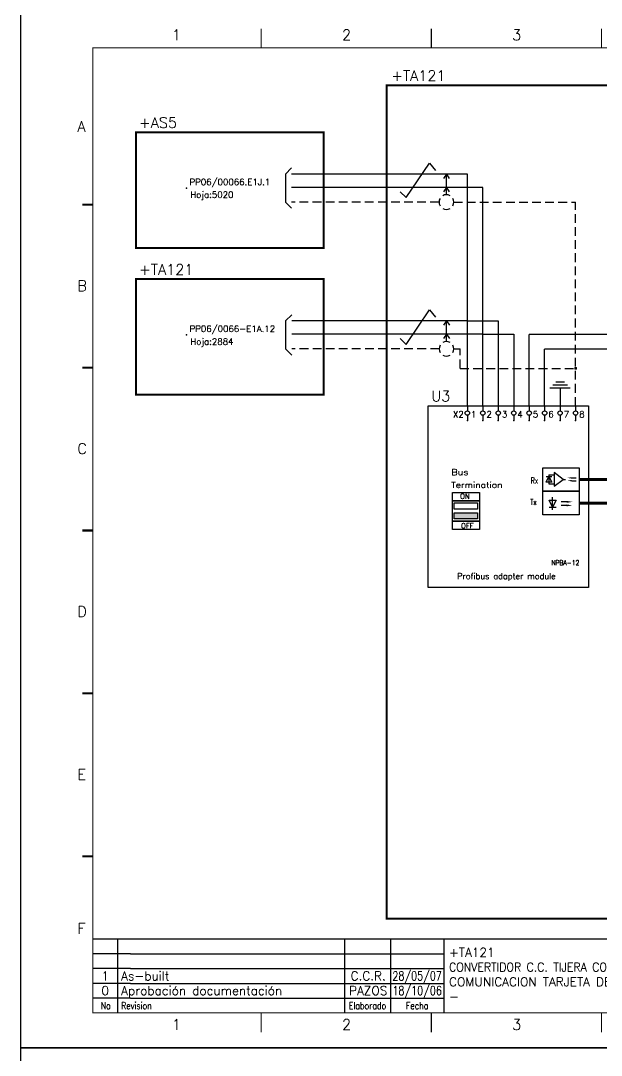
# Model space of a CAD drawing. Extents: x 3 to 423, y -4757 to 292.
# Drawn here: x 2.6 to 169.1, y -2086.4 to -1789.4 of the extents above; entities that cross this region are included whole.
import ezdxf
from ezdxf.enums import TextEntityAlignment as Align

# ---------------------------------------------------------------- set-up
doc = ezdxf.new("R2010")
doc.units = 0
doc.header["$LTSCALE"] = 10
doc.header["$MEASUREMENT"] = 0
doc.linetypes.add('DASHDOT', pattern=[1, 0.5, -0.25, 0, -0.25])
doc.linetypes.add('HIDDEN', pattern=[0.375, 0.25, -0.125])
doc.layers.get('0').update_dxf_attribs({"linetype": 'CONTINUOUS'})
for name, color, linetype in [('1', 7, 'CONTINUOUS'), ('10', 5, 'CONTINUOUS'), ('102', 7, 'CONTINUOUS'), ('2', 7, 'CONTINUOUS'), ('25', 3, 'CONTINUOUS'), ('35', 2, 'CONTINUOUS'), ('8', 1, 'CONTINUOUS'), ('9', 6, 'CONTINUOUS'), ('DIBUJO', 7, 'CONTINUOUS'), ('NODE', 7, 'CONTINUOUS')]:
    doc.layers.add(name, color=color, linetype=linetype)
doc.styles.add('ABBSTYLE', font='ROMANS.SHX', dxfattribs={"width": 0.8})
doc.styles.add('HELVETICA', font='HELV.SHX')
doc.styles.add('LABEL', font='SIMPLEX', dxfattribs={"width": 0.8, "height": 4})
doc.styles.add('ROMANS', font='romans')
doc.styles.get("Standard").update_dxf_attribs({"font": 'simplex'})

# ---------------------------------------------------------------- blocks, each defined once
blk = doc.blocks.new('NOD', base_point=(237.5, 170))
at = {"layer": 'NODE'}
blk.add_point((237.5, 170), dxfattribs=at)
blk = doc.blocks.new('$021501')
at = {"layer": '2'}
for p, q in [((0, -6), (0, 0)), ((-3.5, -6), (3.5, -6)), ((-2.5, -7), (2.5, -7)), ((-1.5, -8), (1.5, -8))]:
    blk.add_line(p, q, dxfattribs=at)
blk.add_blockref('NOD', (0, 0), dxfattribs=at)
blk = doc.blocks.new('$$PLD12C')
for p, q in [((0, 2.499999999999972), (0, 0.75)), ((0, -0.75), (0, -2.500000000000028))]:
    blk.add_line(p, q)
at = {"layer": '2'}
blk.add_circle((0, 0), 0.75, dxfattribs=at)
for p in [(0, 2.499999999999972), (0, -2.500000000000028)]:
    blk.add_blockref('NOD', p, dxfattribs=at)
at = {"layer": '8'}
blk.add_attdef('*A', (1.25, -1.5), '', height=2.15, dxfattribs=at)
at = {"layer": '9'}
blk.add_attdef('ID', text='', height=2.15, dxfattribs=at).set_placement((-1.25, -1.5), align=Align.RIGHT)
blk = doc.blocks.new('$030107')
at = {"layer": '102'}
for centre, start, end in [((0, 0), 150.0000000000002, 209.9999999999999), ((0, 0), 60.00000000000018, 119.9999999999999), ((0, 0), 330.0000000000002, 29.99999999999989), ((0, -2.842170943040401e-14), 240.0000000000001, 299.9999999999998)]:
    blk.add_arc(centre, 2.500000000000008, start, end, dxfattribs=at)
blk = doc.blocks.new('$PP313')
at = {"layer": '2'}
blk.add_blockref('NOD', (0, 0), dxfattribs=at)
at = {"layer": '8'}
blk.add_attdef('1A', (1, -3.324999999999989), '', height=2.15, dxfattribs=at)
at = {"layer": '9'}
blk.add_attdef('ID', (1, 1), '', height=2.15, dxfattribs=at)
blk = doc.blocks.new('newcajec')
at = {"layer": '1'}
for p, q in [((179.4, 20.84999999999999), (0.1303441721052074, 20.84999999999999)), ((7, 20.84999999999999), (7, 0)), ((71, 20.84999999999999), (71, 0)), ((84, 20.84999999999999), (84, 0.08964143426294768)), ((99, 20.84999999999999), (99, 0)), ((215.2, 20.79999999999999), (215.2, 0)), ((184.6434108527132, 20.17582254554676), (184.806079472624, 20.01315011347727)), ((184.806079472624, 20.01315011347727), (185.1814685954953, 20.25090212957883)), ((10.6, 16.64), (0, 16.64)), ((10.6, 16.64), (99.00000000000001, 16.64)), ((10.6, 12.48), (0, 12.48)), ((10.6, 12.48), (99.00000000000001, 12.48)), ((179.4, 13.86666666), (215.2, 13.86666666)), ((368, 14.06084184883153), (368, 0)), ((10.6, 8.32), (0, 8.32)), ((10.6, 8.32), (99.00000000000001, 8.32)), ((179.4, 6.93333333), (267.6330803594942, 6.93333333)), ((267.6330803594942, 6.93333333), (302.5, 6.93333333)), ((270.6330803594942, 6.908826233307309), (270.6330803594942, 0)), ((282.0665401797471, 6.93333333), (282.0665401797471, 0)), ((368, 6.93333333), (383, 6.93333333)), ((10.6, 4.16), (0, 4.16)), ((10.6, 4.16), (99.00000000000001, 4.16))]:
    blk.add_line(p, q, dxfattribs=at)
for points in [[(47.50000000000003, 272.5, 0.3, 0.3, 0), (47.50000000000003, 277.9125820568927, 0.3, 0.3, 0)], [(95.50000000000003, 272.5, 0.3, 0.3, 0), (95.50000000000003, 277.9125820568927, 0.3, 0.3, 0)], [(143.5000000000001, 272.5, 0.3, 0.3, 0), (143.5000000000001, 277.9125820568927, 0.3, 0.3, 0)], [(191.5000000000001, 272.5, 0.3, 0.3, 0), (191.5000000000001, 277.9125820568927, 0.3, 0.3, 0)], [(239.5000000000001, 272.5, 0.3, 0.3, 0), (239.5000000000001, 277.9125820568927, 0.3, 0.3, 0)], [(287.5000000000001, 272.5, 0.3, 0.3, 0), (287.5000000000001, 277.9125820568927, 0.3, 0.3, 0)], [(335.5000000000001, 272.5, 0.3, 0.3, 0), (335.5000000000001, 277.9125820568927, 0.3, 0.3, 0)], [(-2.989059080962793, 228.2254404700672, 0.6, 0.6, 0), (-0.1817779831361044, 228.2254404700672, 0.6, 0.6, 0)], [(383.0109409190372, 228.2254404700672, 0.6, 0.6, 0), (385.8182220168639, 228.2254404700672, 0.6, 0.6, 0)], [(-2.989059080962793, 182.2254404700672, 0.6, 0.6, 0), (-0.1817779831361044, 182.2254404700672, 0.6, 0.6, 0)], [(383.0109409190372, 182.2254404700672, 0.6, 0.6, 0), (385.8182220168639, 182.2254404700672, 0.6, 0.6, 0)], [(-2.989059080962793, 136.2254404700672, 0.6, 0.6, 0), (-0.1817779831361044, 136.2254404700672, 0.6, 0.6, 0)], [(383.0109409190372, 136.2254404700672, 0.6, 0.6, 0), (385.8182220168639, 136.2254404700672, 0.6, 0.6, 0)], [(-2.989059080962793, 90.2254404700672, 0.6, 0.6, 0), (-0.1817779831361044, 90.2254404700672, 0.6, 0.6, 0)], [(383.0109409190372, 90.2254404700672, 0.6, 0.6, 0), (385.8182220168639, 90.2254404700672, 0.6, 0.6, 0)], [(-2.989059080962793, 44.22544047006719, 0.6, 0.6, 0), (-0.1817779831361044, 44.22544047006719, 0.6, 0.6, 0)], [(383.0109409190372, 44.22544047006719, 0.6, 0.6, 0), (385.8182220168639, 44.22544047006719, 0.6, 0.6, 0)], [(383, 20.79999999999999, 0.3, 0.3, 0), (179.4, 20.79999999999999, 0.3, 0.3, 0), (179.4, 0, 0.3, 0.3, 0)], [(302.5, 20.79999999999999, 0.3, 0.3, 0), (302.5, 0, 0.3, 0.3, 0)], [(302.5, 14, 0.3, 0.3, 0), (383, 14, 0.3, 0.3, 0)], [(47.50000000000004, -5.50000000000002, 0.3, 0.3, 0), (47.50000000000004, -0.08741794310727435, 0.3, 0.3, 0)], [(95.50000000000003, -5.50000000000002, 0.3, 0.3, 0), (95.50000000000003, -0.08741794310727435, 0.3, 0.3, 0)], [(143.5000000000001, -5.50000000000002, 0.3, 0.3, 0), (143.5000000000001, -0.08741794310727435, 0.3, 0.3, 0)], [(191.5000000000001, -5.50000000000002, 0.3, 0.3, 0), (191.5000000000001, -0.08741794310727435, 0.3, 0.3, 0)], [(239.5000000000001, -5.50000000000002, 0.3, 0.3, 0), (239.5000000000001, -0.08741794310727435, 0.3, 0.3, 0)], [(287.5000000000001, -5.50000000000002, 0.3, 0.3, 0), (287.5000000000001, -0.08741794310727435, 0.3, 0.3, 0)], [(335.5000000000001, -5.50000000000002, 0.3, 0.3, 0), (335.5000000000001, -0.08741794310727435, 0.3, 0.3, 0)]]:
    blk.add_lwpolyline(points, format="xyseb", dxfattribs=at)
at = {"layer": '1', "const_width": 0.3}
blk.add_lwpolyline([(0, 0), (0, 272.5), (383, 272.5), (383, 0)], close=True, dxfattribs=at)
at = {"layer": '2', "color": 14}
for p, q in [((221.418090625, 4.694274193107214), (221.418090625, 5.808488255607214)), ((221.418090625, 2.465846068107213), (221.418090625, 3.580060130607212))]:
    blk.add_line(p, q, dxfattribs=at)
for points in [[(220.05064609375, 5.808488255607214), (220.05064609375, 6.922702318107211), (226.73593046875, 5.808488255607214), (226.73593046875, 6.922702318107211)], [(221.418090625, 2.465846068107213), (220.05064609375, 2.465846068107213), (221.418090625, 5.808488255607214), (220.05064609375, 5.808488255607214)], [(221.418090625, 4.694274193107214), (224.254271875, 4.694274193107214), (221.418090625, 3.580060130607212), (224.254271875, 3.580060130607212)], [(224.254271875, 5.808488255607214), (225.3684859375, 5.808488255607214), (225.3684859375, 4.694274193107214)], [(224.254271875, 3.580060130607212), (225.3684859375, 3.580060130607212), (225.3684859375, 2.465846068107213)], [(225.3684859375, 5.808488255607214), (226.73593046875, 5.808488255607214), (225.3684859375, 1.351632005607213), (226.73593046875, 1.351632005607213)], [(224.254271875, 0.2374179431072125), (224.254271875, 2.465846068107213), (220.05064609375, 0.2374179431072125), (220.05064609375, 2.465846068107213)], [(226.73593046875, 1.351632005607213), (226.73593046875, 0.2374179431072125), (224.254271875, 1.351632005607213), (224.254271875, 0.2374179431072125)]]:
    blk.add_solid(points, dxfattribs=at)
at = {"layer": '1', "style": 'ROMANS'}
for s, p in [('1', (22.29321663019694, 274.6822757111598)), ('2', (70.29321663019694, 274.6822757111598)), ('3', (118.2932166301969, 274.6822757111598)), ('4', (166.2932166301969, 274.6822757111598)), ('5', (214.2932166301969, 274.6822757111598)), ('6', (262.293216630197, 274.6822757111598)), ('7', (310.293216630197, 274.6822757111598)), ('8', (357.793216630197, 274.6822757111598)), ('A', (-4.369531937893967, 248.8361050328228)), ('A', (384.130468062106, 248.8361050328228)), ('B', (-4.369531937893967, 203.8361050328228)), ('B', (384.130468062106, 203.8361050328228)), ('C', (-4.369531937893967, 157.8361050328228)), ('C', (384.130468062106, 157.8361050328228)), ('D', (-4.369531937893967, 111.8361050328228)), ('D', (384.130468062106, 111.8361050328228)), ('E', (-4.369531937893967, 65.8361050328228)), ('E', (384.130468062106, 65.8361050328228)), ('F', (-4.369531937893967, 22.33610503282279)), ('F', (384.130468062106, 22.33610503282279)), ('1', (22.29321663019694, -4.817724288840244)), ('2', (70.29321663019694, -4.817724288840244)), ('3', (118.2932166301969, -4.817724288840244)), ('4', (166.2932166301969, -4.817724288840244)), ('5', (214.2932166301969, -4.817724288840244)), ('6', (262.293216630197, -4.817724288840244)), ('7', (310.293216630197, -4.817724288840244)), ('8', (357.793216630197, -4.817724288840244))]:
    blk.add_text(s, height=3, dxfattribs=at).set_placement(p)
at = {"layer": '1', "style": 'LABEL', "width": 0.8}
for s, p in [('Diseno comprobado por', (179.7314614292997, 18.27223571085374)), ('Dibujo comprobado por', (179.8050291925395, 11.4678814488418)), ('Hoja', (368.3783582875667, 11.66394739740196)), ('Dibujado por', (179.8266890074166, 4.640500723763907)), ('Fecha', (285.7145387337263, 4.296982269486556)), ('Cont', (368.4287365512884, 4.459855685207977)), ('No', (2.226666121281127, 1.047317943107212)), ('Revision', (7.999999999999986, 1.047317943107211))]:
    blk.add_text(s, height=2, dxfattribs=at).set_placement(p)
for s, p in [('Dept', (274.6061509242405, 4.441269529660175)), ('Elaborado', (77.5, 1.047317943107211)), ('Fecha', (91.5, 1.047317943107211))]:
    blk.add_text(s, height=2, dxfattribs=at).set_placement(p, align=Align.CENTER)
at = {"layer": '10', "style": 'ROMANS'}
for tag, p in [('REV41', (3.5, 18.74499999999998)), ('REV43', (77.69972273858866, 18.74499999999998)), ('REV31', (3.5, 14.58499999999999)), ('REV33', (77.69972273858866, 14.58499999999999)), ('REV21', (3.5, 10.42499999999999)), ('REV23', (77.69972273858866, 10.42499999999999)), ('REV11', (3.5, 6.265000000000002)), ('REV13', (77.69972273858866, 6.265000000000002))]:
    blk.add_attdef(tag, text='', height=2.5, dxfattribs=at).set_placement(p, align=Align.MIDDLE)
for tag, p, height in [('REV42', (7.999999999999986, 17.49499999999998), 2.5), ('SHEETNAME1', (100.5, 15.82514432423481), 2.5), ('DOCUMENTTYPE', (216.431556680333, 16.80300784715599), 2.5), ('NOTA', (305.324267012746, 15.80181941457773), 3), ('REV32', (7.999999999999986, 13.33499999999999), 2.5), ('DESIGNCHECK', (180.7368689439597, 14.83229733012664), 2.5), ('OBJECT', (216.431556680333, 12.40274635088354), 2.5), ('SHEETNAME2', (100.5, 11.66514432423481), 2.5), ('ORDER', (305.324267012746, 7.301819414577723), 4.5), ('REV22', (7.999999999999986, 9.174999999999999), 2.5), ('SHEETNAME3', (100.5, 7.505144324234807), 2.5), ('DRAWINGCHECK', (180.5313437479052, 7.714149530439984), 2.5), ('CUSTOMER', (216.431556680333, 8.084891464683468), 2.5), ('REV12', (7.999999999999986, 5.015000000000002), 2.5), ('SHEETNAME4', (100.5, 3.345144324234811), 2.5), ('USER', (180.634361454448, 0.7089454855303376), 2.5), ('DEPARTMENT', (271.9308878022507, 1.045088830057653), 2.5), ('DOCUMENT_ID', (305.324267012746, 0.9341589120460885), 4.4)]:
    blk.add_attdef(tag, p, '', height=height, dxfattribs=at)
for tag, width, p, p2 in [('REV44', 1.221199022953692, (84.52509332113708, 17.49499999999998), (98.48165358346499, 17.49499999999998)), ('REV34', 1.221199022953692, (84.52509332113708, 13.33499999999998), (98.48165358346499, 13.33499999999998)), ('REV24', 1.221199022953692, (84.52509332113708, 9.174999999999988), (98.48165358346499, 9.174999999999988)), ('REV14', 1.221199022953692, (84.52509332113708, 5.014999999999999), (98.48165358346499, 5.014999999999999)), ('CREATED2', 7.039914616041486, (282.7069601254168, 1.045088830057653), (301.1448317388588, 1.045088830057653))]:
    blk.add_attdef(tag, text='', height=2.5, dxfattribs=dict(at, width=width)).set_placement(p, p2, align=Align.FIT)
for tag, p in [('SHEET', (382, 7.433333330000005)), ('NEXTSHEET', (382, 0.5000000000000018))]:
    blk.add_attdef(tag, text='', height=2.5, dxfattribs=at).set_placement(p, align=Align.RIGHT)
at = {"layer": 'DIBUJO', "color": 14, "style": 'HELVETICA', "width": 1.3}
blk.add_text('RUSSULA S.A.', height=3, dxfattribs=at).set_placement((229, 2.191446348186597))

msp = doc.modelspace()

# ---------------------------------------------------------------- hatches: boundary and pattern name
at = {"layer": '2'}
msp.add_hatch(color=256, dxfattribs=at).paths.add_polyline_path([(126.9416198082474, -1930.691681897382), (126.9416198082474, -1932.455032193261), (133.6379360885202, -1932.455032193261), (133.6379360885202, -1930.691681897382)])

# ---------------------------------------------------------------- linework, layer by layer
for p, q in [((78.53780736904335, -1833.438788700768), (80.31971645763343, -1831.656879612178)), ((78.53780736904335, -1833.438788700768), (78.53780736904335, -1841.473495755186)), ((130.7147876379213, -1899.952494075178), (130.7147876379213, -1833.438788700768)), ((135.147942310521, -1899.952494075178), (135.147942310521, -1837.273495755187)), ((78.53780736904335, -1841.473495755186), (80.31971645763343, -1843.255404843776)), ((78.55348892415898, -1875.598334331145), (80.33539801274898, -1873.816425242554)), ((78.55348892415898, -1875.598334331145), (78.55348892415898, -1883.633041385564)), ((148.4474063283207, -1883.670479848149), (148.4474063283207, -1879.470479848148)), ((152.8805610009203, -1879.470479848148), (148.4474063283207, -1879.470479848148)), ((249.8929293768347, -1879.470479848148), (152.8805610009203, -1879.470479848148)), ((78.55348892415898, -1883.633041385564), (80.33539801274898, -1885.414950474153)), ((148.4474063283207, -1899.952494075178), (148.4474063283207, -1883.670479848149)), ((249.8929293768347, -1883.670479848149), (152.8805610009203, -1883.670479848149)), ((152.8805610009203, -1899.952494075178), (152.8805610009203, -1883.670479848149))]:
    msp.add_line(p, q)
at = {"linetype": 'HIDDEN'}
msp.add_line((161.7537541656616, -1899.952494075178), (161.7537541656616, -1841.473495755186), dxfattribs=at)
at = {"const_width": 0.4199999999999923}
msp.add_lwpolyline([(161.5594357207772, -1889.21799540552, 1), (161.9794357207772, -1889.21799540552, 1)], format="xyb", close=True, dxfattribs=at)
msp.add_lwpolyline([(119.462401027459, -1899.952494075178), (165.467685254427, -1899.952494075178), (165.467685254427, -1952.154181720392), (119.462401027459, -1952.154181720392)], close=True)
for points in [[(315.0122940680818, -1921.164560959907, 0.8399999999999846, 0.8399999999999846, 0), (162.8215426442621, -1921.164560959907, 0.8399999999999846, 0.8399999999999846, 0)], [(315.0122940680818, -1927.884560959907, 0.8399999999999846, 0.8399999999999846, 0), (162.8215426442621, -1927.884560959907, 0.8399999999999846, 0.8399999999999846, 0)]]:
    msp.add_lwpolyline(points, format="xyseb")
at = {"layer": '2', "color": 7}
for p, q in [((113.1345812891263, -1840.213495755187), (119.8545812891261, -1830.288788700768)), ((119.8545812891261, -1830.288788700768), (121.5345812891261, -1832.388788700768)), ((130.7147876379213, -1833.438788700768), (80.31971645763343, -1833.438788700768)), ((124.6987338049103, -1833.438788700768), (123.8587338049103, -1834.698788700768)), ((124.6987338049103, -1833.438788700768), (125.5387338049102, -1834.698788700768)), ((124.6987338049103, -1839.373495755186), (124.6987338049103, -1833.438788700768)), ((135.147942310521, -1837.273495755187), (80.31971645763343, -1837.273495755187)), ((124.6987338049103, -1837.273495755187), (123.8587338049103, -1838.533495755187)), ((124.6987338049103, -1837.273495755187), (125.5387338049102, -1838.533495755187)), ((111.4545812891263, -1838.533495755187), (113.1345812891263, -1840.213495755187)), ((113.150262844242, -1882.373041385563), (119.8702628442419, -1872.448334331144)), ((119.8702628442419, -1872.448334331144), (121.5502628442418, -1874.548334331144)), ((130.7304691930369, -1875.598334331145), (80.33539801274898, -1875.598334331145)), ((124.714415360026, -1875.598334331145), (123.874415360026, -1876.858334331144)), ((124.714415360026, -1881.533041385563), (124.714415360026, -1875.598334331145)), ((124.714415360026, -1875.598334331145), (125.554415360026, -1876.858334331144)), ((130.7147876379213, -1875.598334331145), (139.5743977167228, -1875.598334331145)), ((139.5743977167228, -1875.598334331145), (139.5654154280055, -1899.952494075178)), ((135.1636238656365, -1879.433041385563), (80.33539801274898, -1879.433041385563)), ((124.714415360026, -1879.433041385563), (123.874415360026, -1880.693041385563)), ((124.714415360026, -1879.433041385563), (125.554415360026, -1880.693041385563)), ((135.147942310521, -1879.433041385563), (144.0384548217539, -1879.433041385563)), ((144.0384548217539, -1879.433041385563), (143.9985701006051, -1899.952494075178)), ((111.470262844242, -1880.693041385563), (113.150262844242, -1882.373041385563)), ((152.3215426442623, -1917.804560959907), (162.8215426442621, -1917.804560959907)), ((152.3215426442623, -1924.524560959906), (152.3215426442623, -1917.804560959907)), ((162.8215426442621, -1917.804560959907), (162.8215426442621, -1924.524560959906)), ((152.3215426442623, -1924.524560959906), (162.8215426442621, -1924.524560959906)), ((162.8215426442621, -1924.524560959906), (152.3215426442623, -1924.524560959906)), ((152.3215426442623, -1924.524560959906), (162.8215426442621, -1924.524560959906)), ((162.8215426442621, -1924.524560959906), (152.3215426442623, -1924.524560959906)), ((152.3215426442623, -1931.244560959906), (152.3215426442623, -1924.524560959906)), ((162.8215426442621, -1924.524560959906), (162.8215426442621, -1931.244560959906)), ((162.8215426442621, -1931.244560959906), (152.3215426442623, -1931.244560959906))]:
    msp.add_line(p, q, dxfattribs=at)
at = {"layer": '2', "color": 7, "linetype": 'HIDDEN'}
for p, q in [((122.5987338049103, -1841.473495755186), (80.31971645763343, -1841.473495755186)), ((126.7987338049102, -1841.473495755186), (161.7537541656616, -1841.473495755186)), ((122.614415360026, -1883.633041385564), (80.33539801274898, -1883.633041385564)), ((126.8144153600259, -1883.633041385564), (128.656559189927, -1883.633041385564)), ((128.656559189927, -1889.21799540552), (128.656559189927, -1883.633041385564)), ((128.656559189927, -1889.21799540552), (161.7694357207772, -1889.21799540552))]:
    msp.add_line(p, q, dxfattribs=at)
at = {"layer": '2', "color": 3, "linetype": 'DASHDOT', "const_width": 0.5879999999999892}
msp.add_lwpolyline([(107.6155996403861, -1807.978529890815), (398.9912540821755, -1807.978529890815), (398.9912540821755, -2047.230671955791), (107.6155996403861, -2047.230671955791), (107.6155996403861, -1807.978529890815)], dxfattribs=at)
at = {"layer": '2', "color": 3, "linetype": 'DASHDOT'}
for points in [[(35.66690254223062, -1821.451944279853, 0.5879999999999892, 0.5879999999999892, 0), (89.5247550997226, -1821.451944279853, 0.5879999999999892, 0.5879999999999892, 0), (89.5247550997226, -1854.631944279853, 0.5879999999999892, 0.5879999999999892, 0), (35.66690254223062, -1854.631944279853, 0.5879999999999892, 0.5879999999999892, 0), (35.66690254223062, -1821.451944279853, 0.5879999999999892, 0.5879999999999892, 0)], [(35.68258409734635, -1863.611489910229, 0.5879999999999892, 0.5879999999999892, 0), (89.54043665483812, -1863.611489910229, 0.5879999999999892, 0.5879999999999892, 0), (89.54043665483812, -1896.791489910229, 0.5879999999999892, 0.5879999999999892, 0), (35.68258409734635, -1896.791489910229, 0.5879999999999892, 0.5879999999999892, 0), (35.68258409734635, -1863.611489910229, 0.5879999999999892, 0.5879999999999892, 0)]]:
    msp.add_lwpolyline(points, format="xyseb", dxfattribs=at)
at = {"layer": '2'}
for points in [[(134.2047044482746, -1924.866014437823), (134.2047044482746, -1927.293045885743), (126.4438101808851, -1927.293045885743), (126.4438101808851, -1924.866014437823)], [(134.2047044482746, -1927.293045885743), (134.2047044482746, -1933.080077333662), (126.4438101808851, -1933.080077333662), (126.4438101808851, -1927.293045885743)], [(133.6379360885202, -1927.864166217277), (133.6379360885202, -1929.627516513156), (126.9416198082474, -1929.627516513156), (126.9416198082474, -1927.864166217277)], [(134.2047044482746, -1933.080077333662), (134.2047044482746, -1935.507108781582), (126.4438101808851, -1935.507108781582), (126.4438101808851, -1933.080077333662)], [(133.6379360885202, -1930.691681897382), (133.6379360885202, -1932.455032193261), (126.9416198082474, -1932.455032193261), (126.9416198082474, -1930.691681897382)]]:
    msp.add_lwpolyline(points, close=True, dxfattribs=at)
at = {"layer": '35'}
for p, q in [((153.2949160696398, -1921.900400959907), (154.1013160696399, -1920.287600959907)), ((153.2949160696398, -1920.287600959907), (154.9077160696399, -1920.287600959907)), ((154.1013160696399, -1919.803760959907), (154.1013160696399, -1922.384240959907)), ((154.1013160696399, -1919.803760959907), (155.6350488042699, -1919.803760959907)), ((154.1013160696399, -1920.287600959907), (154.9077160696399, -1921.900400959907)), ((158.21552880427, -1921.094000959907), (155.6350488042699, -1919.158640959907)), ((155.6350488042699, -1919.158640959907), (155.6350488042699, -1923.029360959907)), ((155.6350488042699, -1923.029360959907), (158.21552880427, -1921.094000959907)), ((158.21552880427, -1921.094000959907), (158.86064880427, -1921.094000959907)), ((160.6640052615683, -1920.660560959907), (161.9542452615684, -1920.660560959907)), ((160.6640052615683, -1921.466960959907), (161.9542452615684, -1921.466960959907)), ((154.9077160696399, -1921.900400959907), (153.2949160696398, -1921.900400959907)), ((154.1013160696399, -1922.384240959907), (155.6350488042699, -1922.384240959907)), ((155.1439610237084, -1929.061030482799), (154.1359610237083, -1927.045030482799)), ((154.1359610237083, -1927.045030482799), (156.1519610237084, -1927.045030482799)), ((155.1439610237084, -1929.867430482799), (155.1439610237084, -1926.2386304828)), ((156.1519610237084, -1927.045030482799), (155.1439610237084, -1929.061030482799)), ((154.1359610237083, -1929.061030482799), (156.1519610237084, -1929.061030482799)), ((159.2347426442621, -1927.549030482799), (157.6219426442621, -1927.549030482799)), ((159.2347426442621, -1928.557030482799), (157.6219426442621, -1928.557030482799))]:
    msp.add_line(p, q, dxfattribs=at)
for points in [[(160.6640052615683, -1920.875600959906), (160.6640052615683, -1920.445520959907), (159.3737652615683, -1920.660560959907)], [(160.6640052615683, -1921.682000959906), (160.6640052615683, -1921.251920959907), (159.3737652615683, -1921.466960959907)], [(159.2347426442621, -1927.817830482799), (159.2347426442621, -1927.280230482799), (160.8475426442622, -1927.549030482799)], [(159.2347426442621, -1928.8258304828), (159.2347426442621, -1928.288230482799), (160.8475426442622, -1928.557030482799)]]:
    msp.add_solid(points, dxfattribs=at)
at = {"layer": 'DIBUJO'}
for points in [[(2.634862466100458, -1787.247981631292), (422.6348624661005, -1787.247981631292), (422.6348624661005, -2084.247981631292), (2.634862466100458, -2084.247981631292), (2.634862466100458, -1787.247981631292)], [(2.634862466100458, -2084.247981631292), (422.6348624661005, -2084.247981631292), (422.6348624661005, -2381.247981631292), (2.634862466100458, -2381.247981631292), (2.634862466100458, -2084.247981631292)]]:
    msp.add_lwpolyline(points, dxfattribs=at)

# ---------------------------------------------------------------- block references
ref = msp.add_blockref('$PP313', (50.1984293313356, -1837.456142227977, -0.0006408300258169558), dxfattribs=dict(xscale=0.8399999999999846, yscale=0.8399999999999846, zscale=0.8399999999999846))
ref.add_attrib('ID', 'PP06/00066.E1J.1', (51.03842933133558, -1836.616142227977, -0.0006408300258169558), dxfattribs={"layer": '9', "height": 1.805999999999967, "style": 'ROMANS'})
ref.add_attrib('1A', 'Hoja:5020', (51.25721708649945, -1840.288955279368, -0.0006408300258169558), dxfattribs={"layer": '8', "height": 1.805999999999967, "style": 'ROMANS'})
ref = msp.add_blockref('$PP313', (50.21411088645122, -1879.615687858354, -0.0006408300258169558), dxfattribs=dict(xscale=0.8399999999999846, yscale=0.8399999999999846, zscale=0.8399999999999846))
ref.add_attrib('ID', 'PP06/0066-E1A.12', (51.05411088645121, -1878.775687858354, -0.0006408300258169558), dxfattribs={"layer": '9', "height": 1.805999999999967, "style": 'ROMANS'})
ref.add_attrib('1A', 'Hoja:2884', (51.27289864161507, -1882.448500909744, -0.0006408300258169558), dxfattribs={"layer": '8', "height": 1.805999999999967, "style": 'ROMANS'})
at = {"layer": '2', "color": 7}
ref = msp.add_blockref('newcajec', (23.3100918238988, -2074.228669723076), dxfattribs=dict(at, xscale=1.016442892079945, yscale=1.016442892079945, zscale=1.016442892079945))
ref.add_attrib('REV24', '28/05/07', dxfattribs={"layer": '10', "height": 2.541107230199954, "style": 'ROMANS', "width": 0.7281683615127696}).set_placement((109.2250221325656, -2064.902806188242), (123.4110686090949, -2064.902806188242), align=Align.FIT)
ref.add_attrib('SHEETNAME3', 'COMUNICACION TARJETA DE CONTROL', (125.4626024779371, -2066.600119120673), dxfattribs={"layer": '10', "height": 2.541107230199954, "style": 'ROMANS'})
ref.add_attrib('SHEETNAME2', 'CONVERTIDOR C.C. TIJERA CORTE EN FRIO', (125.4626024779371, -2062.37171668962), dxfattribs={"layer": '10', "height": 2.541107230199954, "style": 'ROMANS', "width": 0.9})
ref.add_attrib('SHEETNAME1', '+TA121', (125.4626024779371, -2058.143314258567), dxfattribs={"layer": '10', "height": 2.541107230199954, "style": 'ROMANS'})
ref.add_attrib('USER', 'J.PAZOS', (206.9146045896788, -2073.508067123436), dxfattribs={"layer": '10', "height": 2.541107230199954, "style": 'ROMANS'})
ref.add_attrib('DRAWINGCHECK', 'J.L.C.C.', (206.8098929741048, -2066.387677264418), dxfattribs={"layer": '10', "height": 2.541107230199954, "style": 'ROMANS'})
ref.add_attrib('DESIGNCHECK', 'J.M. CEDEIRA', (207.0187975987778, -2059.152486528651), dxfattribs={"layer": '10', "height": 2.541107230199954, "style": 'ROMANS'})
ref.add_attrib('REV22', 'As-built', (31.44163496053858, -2064.902806188242), dxfattribs={"layer": '10', "height": 2.541107230199954, "style": 'ROMANS'})
ref.add_attrib('REV12', 'Aprobación documentación', (31.44163496053858, -2069.131208619294), dxfattribs={"layer": '10', "height": 2.541107230199954, "style": 'ROMANS'})
ref.add_attrib('REV21', '1', dxfattribs={"layer": '10', "height": 2.541107230199954, "style": 'ROMANS'}).set_placement((26.86764194617868, -2063.632252573142), align=Align.MIDDLE)
ref.add_attrib('REV11', '0', dxfattribs={"layer": '10', "height": 2.541107230199954, "style": 'ROMANS'}).set_placement((26.86764194617868, -2067.860655004195), align=Align.MIDDLE)
ref.add_attrib('SHEETNAME4', '-', (125.4626024779371, -2070.828521551725), dxfattribs={"layer": '10', "height": 2.541107230199954, "style": 'ROMANS'})
ref.add_attrib('REV14', '18/10/06', dxfattribs={"layer": '10', "height": 2.541107230199954, "style": 'ROMANS', "width": 0.7281683615127695}).set_placement((109.2250221325656, -2069.131208619294), (123.4110686090949, -2069.131208619294), align=Align.FIT)
ref.add_attrib('REV23', 'C.C.R.', dxfattribs={"layer": '10', "height": 2.541107230199954, "style": 'ROMANS'}).set_placement((102.2874227181226, -2063.632252573142), align=Align.MIDDLE)
ref.add_attrib('REV13', 'PAZOS', dxfattribs={"layer": '10', "height": 2.541107230199954, "style": 'ROMANS'}).set_placement((102.2874227181226, -2067.860655004195), align=Align.MIDDLE)
ref.add_attrib('DOCUMENT_ID', 'PP06/0066-E1A.12', (333.6547728085346, -2073.279150536853), dxfattribs={"layer": '10', "height": 4.472348725151919, "style": 'ROMANS', "width": 0.9})
ref.add_attrib('ORDER', 'PP06/0066', (333.6547728085346, -2066.806787279876), dxfattribs={"layer": '10', "height": 4.573993014359916, "style": 'ROMANS'})
ref.add_attrib('CUSTOMER', 'ACINDAR', (243.3004092334288, -2066.01083926056), dxfattribs={"layer": '10', "height": 2.541107230199954, "style": 'ROMANS'})
ref.add_attrib('OBJECT', 'TREN DE ROLLOS Y BARRAS', (243.3004092334288, -2061.621986352449), dxfattribs={"layer": '10', "height": 2.541107230199954, "style": 'ROMANS'})
ref.add_attrib('DOCUMENTTYPE', 'ESQUEMA ELECTRICO', (243.3004092334288, -2057.14937183127), dxfattribs={"layer": '10', "height": 2.541107230199954, "style": 'ROMANS'})
ref.add_attrib('CREATED2', '05/10/06', dxfattribs={"layer": '10', "height": 2.541107230199954, "style": 'ROMANS', "width": 0.961975910266552}).set_placement((310.6655719849173, -2073.166396610171), (329.406615531484, -2073.166396610171), align=Align.FIT)
ref.add_attrib('DEPARTMENT', 'ELEC', (299.7123098674953, -2073.166396610171), dxfattribs={"layer": '10', "height": 2.541107230199954, "style": 'ROMANS'})
ref.add_attrib('NEXTSHEET', '2866', dxfattribs={"layer": '10', "height": 2.541107230199954, "style": 'ROMANS'}).set_placement((411.5912765984515, -2073.720448277035), align=Align.RIGHT)
ref.add_attrib('SHEET', '2864', dxfattribs={"layer": '10', "height": 2.541107230199954, "style": 'ROMANS'}).set_placement((411.5912765984515, -2066.673110895336), align=Align.RIGHT)
at = {"layer": '2', "color": 7, "xscale": 0.8399999999999846, "yscale": 0.8399999999999846, "zscale": 0.8399999999999846}
for p in [(124.6987338049103, -1841.473495755186), (124.714415360026, -1883.633041385564)]:
    msp.add_blockref('$030107', p, dxfattribs=at)
at = {"layer": '2', "color": 7, "xscale": 0.8399999999999846, "yscale": 0.8399999999999846, "zscale": 0.8399999999999846, "rotation": 180}
msp.add_blockref('$021501', (157.3043264421968, -1899.952494075178), dxfattribs=at)
at = {"layer": '2', "color": 7, "xscale": 0.8399999999999846, "yscale": 0.8399999999999846, "zscale": 0.8399999999999846}
for p, values in [((130.7147876379213, -1902.052494075178), {'ID': 'X2', '*A': '1'}), ((135.147942310521, -1902.052494075178), {'*A': '2'}), ((139.581096983121, -1902.052494075178), {'*A': '3'}), ((144.0142516557207, -1902.052494075178), {'*A': '4'}), ((148.4474063283207, -1902.052494075178), {'*A': '5'}), ((152.8805610009203, -1902.052494075178), {'*A': '6'}), ((157.3137156735204, -1902.052494075178), {'*A': '7'}), ((161.74687034612, -1902.052494075178), {'*A': '8'})]:
    msp.add_blockref('$$PLD12C', p, dxfattribs=at).add_auto_attribs(values)

# ---------------------------------------------------------------- texts
for s, width, p, p2 in [('Bus       ', 0.968210526315789, (126.0912240080021, -1919.856374913761), (140.8080240080019, -1919.856374913761)), ('Termination', 1.039322033898304, (126.0912240080021, -1923.540819389776), (140.8080240080019, -1923.540819389776))]:
    msp.add_text(s, height=1.679999999999969, dxfattribs=dict(width=width)).set_placement(p, p2, align=Align.FIT)
msp.add_text('Profibus adapter module', height=1.679999999999969).set_placement((127.8238164734076, -1949.693498423523))
at = {"layer": '102', "style": 'ROMANS'}
for s, p in [('ON', (130.0031959360538, -1925.931474181125)), ('OFF', (130.7176679823467, -1934.416502666602))]:
    msp.add_text(s, height=1.444799999999974, dxfattribs=at).set_placement(p, align=Align.MIDDLE)
at = {"layer": '2', "color": 6}
for s, p in [('+TA121', (108.875599640386, -1806.718529890816)), ('+AS5', (36.57120378854228, -1820.191944279853)), ('+TA121', (36.5868853436579, -1862.35148991023)), ('U3', (120.3667022737707, -1898.692494075178))]:
    msp.add_text(s, height=3.023999999999945, dxfattribs=at).set_placement(p)
at = {"layer": '25', "style": 'ABBSTYLE', "width": 0.8}
for s, height, p in [('Rx', 1.679999999999969, (148.8614424928434, -1922.256560959907)), ('Tx', 1.679999999999969, (148.7230665504382, -1928.430560959906)), ('NPBA-12', 1.427999999999974, (154.7795243095358, -1945.759902197367))]:
    msp.add_text(s, height=height, dxfattribs=at).set_placement(p)

doc.saveas('drawing.dxf')
